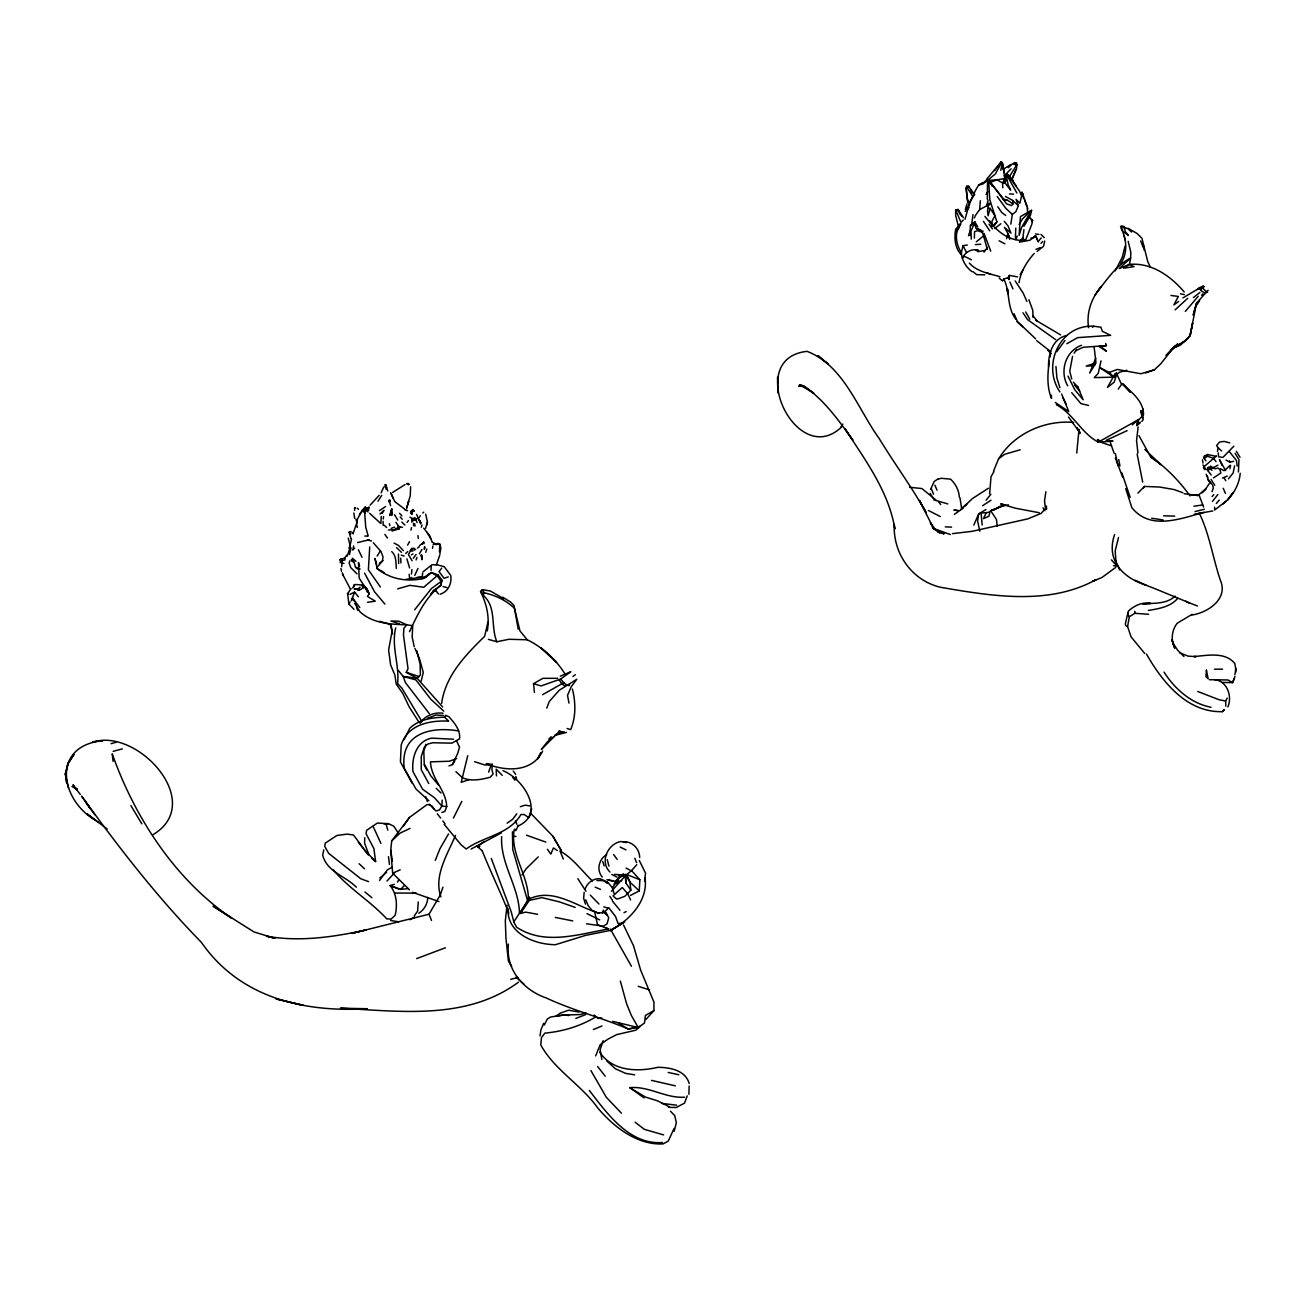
<?xml version="1.0" encoding="UTF-8"?>
<svg xmlns="http://www.w3.org/2000/svg" width="1306" height="1306" viewBox="0 0 1306 1306"><rect width="100%" height="100%" fill="white"/><g stroke="black" fill="none" stroke-linecap="round" stroke-linejoin="round"><path stroke-width="1.5" d="M413.512 525.763L413.512 523.167M645.05 877.991C648.315 900.993 628.937 920.893 610.261 930.541L624.725 921.775M1019.137 224.501L1022.516 218.918L1030.891 210.658L1020.443 216.6L1019.104 235.39L1021.798 227.015L1031.577 210.315L1030.45 215.343L1023.904 226.297M398.689 563.555L398.444 554.005M1017.57 276.872L1009.358 275.419L1008.036 277.737L1003.759 278.994C1010.42 291.744 1006.485 307.22 1015.905 319.333M364.08 508.214L365.435 506.989L363.525 512.001M962.032 216.339L959.6 213.743L958.065 209.433L955.682 210.005L955.649 215.457L958.833 228.077M1205.928 460.92L1204.312 458.471L1207.462 456.186L1207.479 454.439L1216.343 456.447M974.358 238.149L974.537 231.668L980.431 229.823L979.337 231.374L982.585 232.027M391.849 512.164L391.898 508.785L389.694 515.429L391.849 512.164L391.686 515.413L392.388 512.687M354.53 510.483L354.726 507.626L355.526 508.197L354.497 508.116M440.628 546.741L439.991 553.515M1006.322 176.114L1008.134 184.75L1010.648 190.121L1004.934 182.84L1005.702 174.514L1008.314 174.792L1013.195 180.603M487.285 630.912C489.848 617.101 486.534 603.666 480.559 591.683L482.518 589.708L490.338 590.998L503.724 598.67M688.915 1094.265L689.127 1086.053M341.666 566.673L342.368 560.486L345.062 559.899L344.768 558.037L346.792 555.083M364.749 837.685L364.586 843.284L368.782 854.402M431.045 570.33L431.176 566.461M1015.415 237.904L1015.758 228.158M992.038 510.026L988.511 512.376L981.116 513.078L982.161 524.979M1048.538 366.757C1048.212 354.089 1052.603 338.483 1066.79 335.446M623.419 873.763L619.256 877.42L624.921 874.84L625.084 876.587M630.586 895.377L639.271 890.872L639.842 879.754L631.582 870.563L636.757 864.67M1235.46 672.231L1235.672 668.166M380.813 523.494L381.27 516.474M1175.122 596.124C1166.438 604.4 1153.769 602.915 1142.783 603.943L1150.668 603.454C1142.423 601.707 1134.196 605.609 1128.302 611.208L1127.845 614.571L1129.315 616.742L1127.6 626.635L1131.078 636.855L1144.742 653.49M1218.22 452.856L1218.596 456.822L1222.938 457.394L1233.843 446.195M989.638 493.717L991.009 476.755L993.915 471.646M369.712 546.953L368.39 569.759L380.373 586.949M442.228 800.137L441.852 805.998L439.502 809.949L435.992 810.961L429.184 804.17M418.263 901.989L417.642 911.033L414.182 916.143M972.986 214.592L971.55 225.611M417.12 522.58L415.226 518.302L414.116 518.351L413.431 520.588M353.257 562.298L353.093 560.111L351.265 559.621M492.346 763.994L491.921 769.887L493.113 774.001L490.24 777.217C481.212 779.617 471.45 781.592 462.504 777.805L455.941 771.683M427.748 897.451C427.666 903.719 424.124 909.874 418.834 913.237M1234.594 465.801L1233.158 473.001L1228.456 478.829M439.436 551.752L439.698 548.275M1009.358 275.419L1009.032 279.631L1008.036 277.737M1076.748 453.002L1079.001 429.413L1079.866 433.608L1076.96 427.78L1079.736 432.466L1068.504 417.022M467.744 755.733L461.214 782.294L468.919 779.698M963.453 217.743L958.065 209.433M975.174 215.8L979.614 209.613L980.365 200.732M440.383 551.246L440.661 547.867M584.157 892.357L583.651 898.365L585.48 904.111M340.948 559.148L340.197 562.657L342.368 560.486L339.576 559.996M1238.415 471.956L1238.953 459.663L1235.101 453.329M365.566 509.601L366.202 510.32M384.715 484.901L385.825 485.571L385.09 486.926L386.037 486.142L386.005 489.179M1019.023 282.733C1020.59 271.909 1026.891 261.51 1034.238 253.446M366.186 508.769L368.978 507.234L368.667 510.32L366.757 509.879L365.435 506.989L364.57 507.936L366.333 507.822L365.794 509.585L365.517 507.348M411.472 574.036L411.896 569.596M1207.658 292.201L1204.818 292.773L1202.565 291.728L1201.226 290.52L1201.504 287.744L1199.92 287.81L1182.942 297.899M409.431 889.778L392.665 873.224L390.739 850.173L391.702 840.901L409.447 817.458L427.029 804.594L430.392 804.888M421.903 555.295L422.018 559.768L421.152 554.838L421.789 557.238M1114.589 534.595C1105.627 560.47 1123.291 578.052 1146.342 585.333C1163.613 591.977 1180.281 599.372 1197.422 606M507.055 905.205L505.324 920.812L505.944 938.247L508.426 961.249L511.642 966.228M644.593 881.223L645.523 873.126L639.287 860.474M353.599 587.194L353.893 584.876M1024.312 240.892L1022.908 237.757L1023.937 229.611M1138.13 426.915L1136.563 440.465L1137.918 453.051M971.909 271.664C965.934 267.028 961.787 260.269 961.363 252.613C955.649 243.961 954.262 232.239 960.628 223.538L955.665 229.399C954.115 237.97 954.849 248.042 961.183 254.588M421.936 578.64L422.687 573.073M540.08 1035.936L540.913 1029.846L543.639 1023.382M95.599 820.38C59.733 799.762 51.244 745.71 102.782 740.714L92.742 741.759M383.213 518.972L383.572 516.474M432.531 542.382L435.747 543.851L433.217 544.455L438.065 543.394L440.416 545.19M1045.861 491.725L1044.522 501.031L1045.535 509.16M395.702 627.86C391.082 646.584 399.652 665.032 397.612 683.642L401.824 688.05L421.969 721.614M988.152 208.242L990.111 208.372L988.103 215.768L987.516 211.033L988.773 204.16M997.245 526.269L996.445 519.462L990.96 511.054M353.061 549.434L353.616 545.957M1010.811 224.093L1012.33 214.413L1015.823 211.752L1018.37 205.711L1016.068 199.312L1019.839 203.263L1021.618 195.998L1019.349 190.872L1008.183 175.494M356.718 523.82L357.387 519.641M1101.007 360.864L1098.264 373.304L1094.281 377.63L1113.822 377.14L1119.52 372.226L1126.768 370.251M1049.306 361.191C1047.592 373.516 1046.628 386.739 1051.526 398.461L1051.33 395.114M487.938 622.195L484.608 636.332C465.605 655.041 445.395 675.626 441.64 703.363M432.498 548.373L432.89 546.055M365.435 511.217L366.055 509.993M411.015 530.171L411.472 527.624M1204.05 458.243L1204.491 455.843L1207.593 454.798M1240.227 473.278C1239.149 485.457 1232.521 496.492 1222.906 503.887L1225.959 501.275L1214.743 509.977L1214.613 507.185M1088.6 327.675C1086.576 315.187 1090.053 301.866 1097.432 291.679C1107.129 279.451 1116.352 265.085 1130.621 258.147L1119.209 268.563L1129.412 264.416L1134.065 266.636L1123.682 268.187L1129.412 264.416L1130.621 258.147L1130.833 252.303L1128.172 241.3M971.289 239.145L971.011 231.146L974.896 221.889L971.86 224.012M411.961 510.679L412.794 509.552L411.896 514.384M1217.437 451.452L1218.172 447.762L1216.588 445.591L1219.575 442.016L1224.212 441.412L1229.746 442.897M323.79 849.88L322.696 855.185C326.712 871.69 345.486 876.065 356.358 887.198M1190.092 335.642L1192.639 323.153L1190.092 335.642L1185.881 340.262L1170.845 349.992L1185.717 340.491L1190.092 335.642L1196.508 303.172L1208.099 290.259M424.091 549.01L424.548 546.871M424.646 548.977L425.005 547.247M1229.926 468.756L1230.611 465.475M349.437 554.577L351.053 547.949M1125.086 246.018L1122.229 257.38L1115.226 270.848M1044.686 241.055L1043.543 246.263L1037.062 251.405M65.3 774.523L68.043 763.504L65.3 774.523L68.5 788.22M964.987 219.261L969.33 204.242L975.582 190.252L978.684 184.995L983.157 182.432M1049.893 357.273L1050.808 353.208M425.756 576.877L431.29 572.501L438.13 574.869L441.967 580.158L440.759 585.349C425.56 597.103 417.479 614.881 409.48 631.68M367.623 590.949L366.023 588.141C363.786 585.202 357.109 593.855 359.052 588.288L360.064 587.161M349.355 547.769L350.155 544.406L349.355 548.83L351.543 538.758M961.363 252.613L963.012 245.659L967.338 245.055M421.201 681.079L423.275 672.427L419.553 658.959L414.965 648.445M988.071 200.128L986.699 205.842L979.614 209.613M411.765 522.139L412.076 518.433L409.937 517.225M1118.524 537.419L1115.193 550.903L1115.961 561.515M425.642 528.326L427.437 521.894L425.691 514.189M426.621 525.192L427.437 521.894M674.19 1131.274L676.361 1122.621L674.729 1115.602L670.484 1111.226M687.234 1095.865L684.507 1103.129L676.328 1107.488L668.411 1107.341M1127.943 612.726L1125.38 623.697L1125.543 625.378L1127.6 626.635M930.639 489.277L934.198 481.473L937.79 479.073M356.718 523.102L353.355 532.783M518.351 825.441L515.772 830.681L514.76 829.13L514.107 830.077C510.189 854.32 528.31 875.151 528.375 898.544L530.089 898.561C553.842 887.949 576.517 906.446 598.834 913.123M351.853 559.866C355.33 558.217 353.159 570.983 360.13 568.943M1206.94 292.185L1202.761 288.234L1203.12 286.912L1201.34 286.634M439.877 554.724L436.498 564.584M1000.739 170.319L1002.143 164.213L1001.343 161.732L986.454 179.428M517.96 826.061C546.153 813.638 523.282 778.719 503.006 770.703M529.436 816.821L531.673 808.675M1196.508 303.172L1193.211 315.154L1195.529 306.861L1199.626 300.658M1234.823 674.565L1236.015 670.272L1234.807 663.513C1225.077 651.498 1207.413 655.481 1194.011 656.543L1196.051 656.624L1188.133 656.134L1179.987 652.902M1227.885 706.921C1232.423 696.245 1227.313 681.226 1214.694 679.626M364.913 511.005L365.729 509.797L364.978 513.242M407.815 504.214L408.647 501.324L406.623 508.263L410.28 495.578L410.606 486.86M425.838 744.289L423.813 751.325L424.238 763.928L430.768 775.764L438.375 784.906M1006.485 238.753L1008.02 233.611L1004.428 227.358L1010.975 233.137L1007.987 225.84L1004.281 221.351M970.032 235.521L970.358 225.105L974.896 221.889L977.802 227.064L974.635 224.55L976.333 228.632L980.643 229.921L982.945 233.709L987.32 249.299L987.042 247.177M421.332 527.216L422.034 524.93M1072.553 356.407L1069.745 371.231L1071.753 378.985M383.768 486.958L381.107 492.803M967.093 203.736L965.346 209.368L969.509 204.585L967.207 198.3L966.244 187.591L966.848 185.844L969.199 186.529M616.856 881.142L617.134 880.26L615.861 880.946L619.011 877.583L612.563 887.737M1138.832 419.504L1136.857 425.707L1137.395 420.287L1132.302 424.842M347.151 556.209L349.322 549.973M425.707 552.307L426.801 549.059M357.518 518.857L362.823 509.438M603.388 910.07L602.784 911.882L607.241 915L608.727 917.84L607.061 923.848L603.454 926.215L586.639 923.815M603.143 1040.719L600.123 1049.649L601.854 1059.444M993.491 471.27L998.568 458.798L1004.836 454.227L1020.166 449.803M442.946 887.182L440.253 895.067L429.005 914.216L351.836 933.415L366.186 929.905C333.618 937.071 299.727 942.067 266.538 936.206L274.978 938.361L254.001 931.962L213.074 906.135L231.799 918.281C175.102 879.591 134.893 817.85 112.218 753.84L113.116 761.431M968.497 235.717L970.08 231.08M416.108 559.899L416.957 557.417M1094.15 347.347L1095.979 362.823L1089.677 373.059L1095.767 358.268M390.625 512.181L391.653 509.193M488.64 772.107L490.55 766.671M415.635 519.168L412.076 518.433L412.712 520.686L414.116 518.351L415.635 519.168L415.226 518.302L413.169 519.396M619.256 877.42L619.55 876.653L614.179 884.244L615.975 882.138M350.171 594.328L354.563 592.075L351.396 600.727L352.489 598.05L354.497 601.25M349.828 560.878L349.11 562.837L350.792 567.686L357.011 573.856M350.988 538.594L349.126 532.391L351.02 531.46M422.981 543.802L423.65 542.072L424.091 543.574M1032.018 221.677L1032.556 220.257L1028.263 216.078M1118.214 389.106L1121.528 384.454L1116.793 373.957L1114.198 382.152L1107.455 387.441L1115.128 373.647M456.545 758.606L449.395 761.235L430.474 761.855C431.094 778.915 446.13 789.82 446.701 806.602L444.856 811.434L441.852 812.479M546.757 708.097L549.271 701.534L559.197 690.286L576.811 679.267L571.293 686.646L567.522 695.347L569.008 703.118M1012.232 178.84L1015.546 170.253M1235.035 676.345L1232.57 682.63L1222.057 682.418M1015.839 239.651L1017.243 236.076M435.306 860.344L439.975 848.671L448.513 833.93M674.092 1128.449L668.248 1141.085L663.138 1143.909C637.099 1145.215 613.967 1127.045 597.887 1108.141C581.366 1084.878 554.283 1069.761 540.766 1044.931L541.468 1037.601L544.863 1033.111C562.657 1031.495 580.125 1026.353 595.683 1016.933M1229.517 460.822L1229.942 462.177L1233.615 461.328M423.748 512.132L422.801 512.948M595.667 1055.917L600.221 1044.653L607.894 1039.168L616.726 1034.613L635.891 1030.189L640.185 1026.32L628.268 1029.014C601.642 1017.586 572.861 1010.42 546.3 997.996C523.249 990.013 505.471 969.509 508.409 944.058M619.55 876.653L616.644 883.607L618.473 881.566L621.819 880.668M366.904 588.549L369.206 593.74L367.427 596.434L375.295 601.152L367.525 602.295M410.884 512.132L412.876 509.993M1234.235 678.745L1232.57 682.63L1227.967 679.969L1209.356 679.708M973.803 525.077L978.716 513.862L985.965 509.52M1217.878 494.468L1212.458 501.439M414.377 548.373L411.749 548.308L408.452 554.593L412.059 560.715M423.65 542.072L422.165 544.047M1024.949 223.457L1026.516 219.979M414.802 575.375L417.936 568.453M1141.999 416.451L1141.02 410.884L1141.999 416.451L1139.485 419.095L1101.529 440.334L1099.113 441.248L1097.53 439.502L1097.987 441.983L1101.97 441.852L1097.53 439.502M455.468 835.416C447.501 854.483 433.445 875.755 440.906 896.895M1025.537 240.418L1031.903 224.028L1032.556 220.257L1031.12 219.914M1204.197 294.079L1204.818 292.773M986.291 512.719L983.467 518.629L988.936 516.213L989.801 512.474M421.92 549.467L419.357 553.826M978.684 184.995L982.928 183.983L987.369 180.489L996.919 179.804L1002.584 182.938L1004.934 182.84L1006.11 180.391L1005.212 174.743L1007.204 174.122M419.34 517.568L420.222 515.739M442.636 706.921L417.038 678.173L406.264 672.312L408.027 668.754L403.456 634.912L403.897 628.268L406.737 624.807L412.729 625.705L412.157 637.018L414.198 646.699M404.044 739.833L409.757 728.258C419.324 719.345 432.09 717.467 444.562 717.206L445.77 715.394L448.938 716.765C454.439 722.855 460.577 730.054 459.565 738.853L451.892 743.147L432.808 742.755L427.748 744.094L424.319 747.293L421.283 756.435L421.267 769.707L428.743 783.502M444.742 717.484L445.77 715.394M544.308 1025.047L547.247 1019.072L550.626 1017.015L564.747 1014.827L557.613 1015.97M397.563 882.089L398.82 879.575M453.427 818.078L461.802 801.394M1029.993 213.417L1031.577 210.315L1028.442 212.372M1002.616 163.185L1004.82 178.547L1002.584 182.938L1002.796 187.77M585.202 888.929C587.292 882.774 593.463 878.154 600.074 878.758L605.168 880.979L607.241 883.411M1182.746 492.689L1174.078 489.554L1159.679 487.04L1144.448 486.42L1143.468 488.085M960.775 223.995L956.743 231.603L955.665 229.399M1120.891 263.371C1127.453 253.511 1126.898 240.598 1122.001 230.183L1122.687 228.909M404.452 885.386L400.73 889.37L390.102 885.55C396.828 893.712 397.514 905.352 395.13 915.31L391.196 919.049L386.788 918.885C370.431 901.075 348.963 888.684 333.471 870.008M1225.795 706.236L1225.648 701.012L1227.183 698.122M1000.249 163.642L1001.343 161.732M1212.001 491.644L1213.356 488.036L1212.752 485.554M974.374 217.922L974.945 216.894M407.586 545.157L409.513 541.68M353.991 609.314L348.947 604.107L350.106 602.033M990.846 494.305L986.112 500.165M364.309 585.496L362.578 586.9M1001.571 162.532L995.45 173.845L987.369 180.489M479.139 847.349L479.775 846.255M537.664 914.314L525.681 912.127L520.376 913.449L527.608 900.748L530.089 898.561L528.881 896.618M1008.901 177.453L1016.901 164.638L1014.958 162.597L1010.224 165.258M998.519 459.124C1013.374 433.902 1044.718 419.732 1073.63 422.475M1041.176 237.937L1038.221 241.692L1035.609 235.749L1033.911 237.006M389.123 501.243L390.363 500.312L389.302 500.933M351.771 561.058L353.175 560.437M1113.822 377.14L1109.267 372.406L1099.897 367.672L1113.822 377.14L1116.532 372.488M382.168 513.421L383.98 510.303L380.013 513.993M441.967 580.158L440.759 585.349L434.049 590.361L434.718 589.692M381.727 495.349L378.005 501.259M969.313 202.626L973.264 196.063M412.712 520.686L414.116 518.351L411.635 520.245M377.156 556.078L379.997 551.475M1011.53 180.032L1016.427 169.013L1016.901 164.638M1020.133 274.505L1022.745 270.26M542.659 751.064C532.081 772.695 505.406 771.552 486.207 763.651L491.431 764.337M349.6 531.477L349.126 532.391M448.97 765.936L452.447 764.565L457.737 753.35L459.532 747.228L456.512 740.714M606.457 927.946L608.482 928.99C578.28 934.312 544.373 945.756 516.523 927.146L513.813 921.873L527.608 900.748L541.925 897.63L559.197 901.809L575.179 907.392M840.835 427.258L842.843 424.091M564.502 673.129C555.311 658.91 542.447 647.221 527.216 639.76L508.801 639.287L496.868 641.752C490.534 627.011 496.721 607.6 483.742 595.781L483.318 593.724L480.559 591.683L482.518 589.708M420.254 723.246C424.728 715.639 434.555 711.982 443.093 713.239M986.095 194.398L987.826 191.704M414.769 520.196L415.977 519.102M438.13 574.869L423.764 587.259L409.839 585.349L397.661 588.875M452.447 764.565L454.863 760.859M521.976 875.053L526.187 868.751L538.252 856.867M1003.041 280.072L1003.759 278.994M1210.629 466.781L1208.213 467.45L1206.891 469.425L1211.201 474.927M994.65 225.171L996.902 221.84L989.801 199.753L988.642 180.538L1004.526 200.161L1006.893 200.373L1003.122 199.606M1074.169 353.142L1076.405 349.845M520.376 913.449L529.191 900.552M403.26 826.42L409.447 817.458M1209.568 483.236L1205.373 489.391L1197.847 495.545L1184.069 493.717M414.688 609.771L431.388 588.565L441.232 581.399L437.347 576.077L431.29 572.501L424.368 578.248C407.929 582.264 390.543 579.423 377.173 568.649L374.953 558.462L376.601 564.355M994.617 170.678L1001.147 161.977L1001.849 163.577M362.725 511.511L364.341 509.209M983.973 252.172L986.112 249.168M1095.016 295.091L1101.187 286.389L1097.432 291.679M416.092 554.479L413.333 558.282M348.947 604.107L347.559 593.577L351.151 588.598M407.08 522.416L408.435 520.539M1056.783 351.689L1064.945 340.507M379.524 880.489L387.262 869.943L391.98 867.249M410.313 550.463L413.627 548.585M985.246 250.377L978.014 251.634L976.137 250.164L978.602 250.458C972.105 248.042 965.052 252.091 962.326 258.147L964.579 256.368L971.435 259.812M398.265 670.353L403.228 676.475L417.038 678.173L419.128 676.541L420.401 674.875L420.091 664.215L416.892 650.91M516.817 813.785L512.605 819.335L507.136 823.139M1201.569 295.319L1202.63 293.932M385.89 485.767L387.833 491.023M359.444 514.123L363.754 509.373M441.738 568.126L439.045 571.538L443.991 578.231L448.268 576.925M362.333 510.793L363.999 508.72M1005.424 196.471L1012.689 200.455L1012.983 203.899L1011.66 205.564L1006.551 203.85L990.111 181.665M409.529 484.248L407.39 484.151M1141.787 421.414L1143.24 419.618L1141.803 415.635M631.582 870.563L626.782 874.53L629.982 882.187L630.847 890.219L624.872 896.259L619.028 898.495L616.644 899.083L613.869 896.683M357.942 589.104L354.22 589.006C359.917 589.039 356.326 589.332 358.644 590.41M366.757 509.879L368.978 507.234M379.181 495.349L370.153 505.112M361.811 585.888L362.529 585.039L363.329 585.888M841.897 426.654C797.019 470.552 742.967 358.089 807.059 351.363C843.774 365.5 857.52 408.566 879.069 438.343C894.3 463.418 911.849 487.089 926.134 512.687L919.457 500.41L933.039 527.363L930.329 522.775L935.765 530.122L932.598 527.722M611.469 891.231L625.248 875.902L625.852 882.921L630.847 890.219M623.55 925.007L633.459 945.626L640.675 970.195L653.947 1002.11L653.947 1010.615L645.882 1019.496M989.05 203.116L986.699 205.842L990.144 204.128M1041.013 243.389L1042.678 241.479M1185.326 311.399L1198.173 296.364M964.693 505.944L972.611 498.435L988.43 488.232M386.984 881.011L393.922 873.502M1044.539 509.585L1041.143 513.405L1027.708 518.89L972.088 531.33L952.515 533.648M1216.31 503.447L1219.282 500.1M1212.099 496.558L1213.78 494.696M1019.757 241.186L1022.908 237.757M1224.799 470.372L1229.991 465.344M1204.491 455.843L1204.312 458.471M407.978 484.51L408.566 484.82M1146.472 654.045C1162.389 682.042 1186.958 712.668 1222.334 711.656L1224.244 709.631M548.83 739.163L551.132 736.731M1015.154 164.05L1016.754 163.201L1014.958 162.597L1013.717 163.985L1015.154 164.05L1015.562 165.764M1004.232 175.886L1011.073 168.801M1177.669 598.409C1170.47 606.898 1158.748 608.727 1148.349 610.441M965.15 211.458L969.019 207.54M423.046 571.799L432.025 564.731L437.902 564.992L444.252 566.722L450.75 575.473C451.941 583.586 448.301 591.634 440.106 594.23M422.083 543.557L419.504 545.663M1216.392 455.957L1203.642 467.058L1205.601 469.376L1203.038 464.936M405.709 553.548L407.733 551.556M1137.64 424.94L1140.399 422.262L1136.791 425.119L1139.387 423.144M963.289 220.061L960.955 222.33L955.682 210.005M992.021 226.558L996.902 221.84M377.042 567.343L382.38 561.139L383.033 556.993L381.042 551.605L373.336 542.757M1109.267 372.406L1117.316 369.467L1140.905 373.761L1154.39 369.778L1160.789 363.77L1174.698 346.204L1166.029 355.493L1177.816 343.87L1173.294 347.771L1179.971 345.421L1185.881 340.262M410.917 511.087L413.235 510.744M391.702 840.901L400.06 833.13L410.068 828.363M1199.92 292.479L1193.39 297.572M1222.334 711.656L1224.457 709.729M960.841 509.487L966.815 504.083L962.734 507.446M984.169 182.318L986.373 180.326M1207.642 470.519L1212.964 467.173L1215.037 468.805L1218.188 468.054L1220.065 469.915L1220.832 472.984L1213.454 477.947M1000.853 223.75L994.666 228.517M352.555 550.038L354.693 548.177M1137.95 493.08L1144.448 486.42M398.51 529.403L399.342 528.701L392.127 531.003M1175.09 309.881L1187.742 298.274M1008.199 167.723L1010.73 165.568M379.801 878.007L386.609 872.294M568.779 685.715L569.677 684.981M553.891 736.551L547.263 741.988L541.321 749.481L560.062 730.74L558.495 731.409M963.077 508.214L954.376 514.352M976.317 241.822L983.614 235.847M612.971 895.916L622.293 887.509L627.827 893.908L630.602 899.981M406.558 483.71L408.125 483.383M572.926 676.443L575.342 674.696M1197.357 289.524L1200.247 287.271M570.722 671.839L560.584 679.055L541.043 685.944L533.517 683.675L534.432 692.36M417.561 548.047L419.193 546.79M1115.797 567.326L1101.938 577.497L1092.681 581.366L1095.881 579.733C1048.685 605.772 991.123 596.009 940.451 587.259C911.784 580.517 892.88 553.287 894.251 524.392L894.871 528.93C888.651 491.268 865.127 459.941 844.9 428.646L852.851 440.122C838.534 420.254 824.086 399.587 803.386 385.792L813.785 393.106L799.468 384.797L802.276 385.286M562.021 732.127L555.132 734.821M990.96 500.182L982.651 505.716M405.04 484.591L392.551 492.476M434.049 590.361L435.192 589.545M379.344 563.245L382.985 560.617M483.318 593.724L484.461 592.875C495.431 595.324 506.336 600.434 514.417 608.302L519.968 630.929L527.216 639.76M414.198 550.234L415.651 549.189M1178.681 301.457L1173.849 304.918L1178.339 296.429L1170.96 295.466M1092.42 327.267L1093.889 326.255L1100.893 327.202L1102.362 331.316L1110.639 335.348L1077.564 337.65L1066.904 343.739M555.981 1016.133L560.29 1013.162L568.616 1010.191L579.178 1012.052M152.508 834.975C205.891 803.729 140.166 730.005 95.289 741.449M379.458 510.613L385.613 506.516M1173.294 347.771L1177.212 345.208M1227.248 476.07L1222.579 478.045M471.123 849.031L501.422 832.853M484.2 841.342L477.376 846.729M566.706 685.079L563.833 682.646L542.61 694.678M1021.618 195.998L1023.333 194.921L1022.01 192.26L1022.696 195.312M606.637 854.679C598.899 859.087 596.14 870.057 602.295 877.044M1129.315 616.742L1134.849 613.314L1148.594 614.277M1003.171 169.258L1010.697 164.621M994.16 509.96L999.841 506.45L1008.444 504.851M425.217 576.648L429.69 573.905L426.18 576.697L406.117 579.325M1123.078 231.293L1121.119 228.697L1121.364 225.971L1124.139 226.477L1125.299 231.586L1128.368 235.488L1124.172 232.256M518.466 982.194C466.666 1020.41 400.599 1011.334 340.458 1008.216L367.312 1008.722C303.4 1012.64 239.716 997.637 201.451 942.426C157.324 897.304 118.601 847.219 81.658 796.154L90.245 808.43L84.661 800.594M1192.133 614.31L1177.163 623.288C1171.58 630.471 1170.698 640.169 1174.796 648.282L1171.906 639.858L1174.11 645.637L1172.935 643.042L1177.734 650.306L1183.954 656.494M610.261 930.541L623.093 923.048L618.13 923.571L615.501 916.453L608.808 907.768L605.053 911.376L607.241 915L604.351 911.294M1081.499 345.274C1065.435 351.183 1059.362 371.377 1067.704 385.874M533.517 683.675L542.888 678.336L557.597 678.304M1035.952 249.364L1040.147 247.699M400.224 869.812L392.665 873.224M653.947 1010.615L645.376 1015.48L644.478 1023.022L638.226 1027.544L628.268 1029.014L618.081 1022.794M413.349 918.069L414.573 917.383L409.823 919.767M113.165 751.325L122.34 748.877M624.023 912.633L626.162 911.572M411.472 554.756L413.023 553.989M1217.91 465.116L1212.425 468.332L1210.499 465.981M1094.657 363.329L1086.184 366.104L1093.187 365.762M1127.143 430.637L1106.035 440.4L1113.006 440.987L1100.583 442.146L1111.504 445.852L1114.083 453.198M1075.654 350.792L1083.033 347.314L1106.411 345.568L1105.627 343.527M351.363 560.633L352.277 560.209M620.677 876.783L624.921 874.84M357.583 542.578L369.076 539.77M560.307 676.198L570.526 671.823M344.768 558.037L340.246 559.36M593.381 1029.536L601.935 1026.01M1197.847 495.545L1199.104 495.105L1203.593 507.087M990.258 182.448L996.919 179.804L1004.82 178.547L1006.11 180.391M353.338 560.013L353.142 560.927M575.832 1018.435L585.594 1014.615M427.535 718.267L435.829 715.084L443.436 715.427M1003.514 505.438L991.646 510.336L1005.31 504.949L1000.69 503.887L1015.595 508.246L1039.25 512.736M1094.836 363.656L1091.179 365.027L1094.869 364.962M416.63 958.588L445.379 947.797M391.163 528.375L394.575 527.151M1145.574 372.945L1154.39 369.778M435.616 544.7L439.796 543.737L439.616 548.912M981.116 513.078L978.716 513.862L977.59 521.012L979.843 531.264M520.31 806.7L525.192 805.165L529.861 805.9M367.623 540.015L371.541 540.962M566.526 732.405L556.503 734.968M585.97 1012.819L580.321 1014.55L564.878 1015.007L568.779 1015.546M937.757 479.302L941.169 478.274L950.572 479.171C955.568 483.857 958.898 490.142 959.306 497.031M394.314 884.342L390.102 885.55L398.656 889.043M395.212 528.587L399.832 527.738L395.849 522.318M111.026 743.669L116.022 742.298M1191.872 615.044C1207.968 612.628 1228.636 598.768 1220.326 580.158C1212.866 557.94 1209.536 534.366 1199.283 513.111M412.941 550.985L410.9 551.034M1195.072 511.56L1204.377 509.258M510.744 979.288L518.025 977.525M1204.181 512.344C1180.657 518.531 1150.325 530.873 1131.829 507.61L1125.739 488.673M414.639 519.217L416.385 518.809M958.163 510.466L953.87 510.091L957.118 510.548M365.451 508.034L366.333 507.822M955.763 211.033L957.967 210.576M801.998 385.58L798.652 386.25L801.998 385.776M612.139 930.052L585.512 935.39L555.523 944.679C535.623 944.695 508.573 934.345 507.985 911.098C499.872 890.725 490.272 871.02 482.143 850.663M1212.801 510.924L1194.223 514.221M1030.891 238.133L1033.928 237.594M601.756 1017.945L598.132 1018.517L594.197 1015.04M377.173 568.649L384.339 572.648M1193.929 506.222L1202.663 504.932M1019.333 242.181L1030.026 240.157L1035.609 235.749L1038.221 241.692M1106.411 345.568L1099.097 346.58L1106.476 351.249L1102.509 347.869M1093.889 326.255C1059.917 324.166 1041.584 365.386 1059.917 391.898M399.195 623.729L390.886 620.987L398.624 621.166L406.737 624.807C390.396 624.284 372.912 623.615 359.95 611.812L354.742 603.274L356.522 604.466M400.73 889.37L408.321 888.619M980.855 244.222L975.37 244.614M979.337 231.374L983.14 231.097M684.573 1097.187C665.782 1098.526 648.935 1085.857 629.786 1087.669L644.005 1097.889M417.251 577.252L421.544 576.942M491.529 764.647L484.983 765.038L474.633 761.725M383.98 823.939L388.453 823.694L393.841 826.225L398.183 832.934M662.436 1142.521C629.525 1145.052 607.208 1113.659 589.365 1090.494M394.249 529.763L388.453 529.991M602.882 912.731L597.626 912.959L592.238 910.543L588.288 905.858L585.725 899.834M364.798 536.08L367.557 536.015M909.662 487.285L921.922 488.558L935.733 499.872M390.331 500.851L389.874 501.406M1191.643 495.137L1199.104 495.105M1214.466 669.194L1222.563 669.162M453.492 739.212L431.747 738.135C416.434 740.992 411.537 757.872 412.941 771.52L422.573 789.183L434.539 797.819L441.852 805.998L446.701 806.602M596.924 880.538L602.915 880.587L608.27 883.101M559.18 731.752L564.339 731.866M1163.679 515.805L1174.731 516.115M676.671 1105.186L661.734 1103.39M945.299 526.873L951.584 527.151M458.7 730.968C431.437 726.283 399.701 732.911 404.272 768.336L415.994 789.036L428.858 800.79M394.787 893.01L416.288 893.141M388.453 823.694L377.385 823.041L366.594 830.322L366.088 833.783L373.891 848.59L375.622 861.568L371.884 858.336M1009.473 193.908L1013.57 194.153M341.764 563.212L343.968 563.343M1025.357 240.108C1007.759 242.23 994.846 228.86 984.936 216.421M614.571 874.367L621.427 874.906M512.719 836.183L515.919 836.444M436.416 591.34L433.119 591.014L436.416 591.34L438.424 593.969M1113.479 565.678L1116.434 565.971M984.822 274.848L976.659 274.635L972.807 271.534M1129.412 264.416C1151.19 262.326 1170.584 275.876 1184.216 291.989M1035.511 233.986L1038.939 234.411M1003.073 199.312L1006.795 199.785L1012.983 203.899M617.771 874.628L623.909 875.444M1151.614 518.204L1163.156 520M623.337 841.75C632.267 841.26 639.532 848.688 639.695 857.438M634.634 1074.838L625.59 1073.369L615.485 1068.83L606.882 1061.092M390.527 920.469L398.656 921.791M626.439 842.533L620.856 841.537C607.665 843.692 599.519 862.205 610 872.016M1225.648 701.012L1219.102 699.738L1197.733 691.462M1180.379 293.801L1184.362 294.585M555.311 917.432L572.746 920.893M944.499 533.223L937.986 531.869L943.96 533.909L934.672 529.012M1099.113 441.248L1101.97 441.852M675.414 1085.857L651.465 1080.372M668.182 1072.438L678.81 1074.756M404.109 556.03L401.269 555.148M663.611 1134.914L644.38 1129.331L635.189 1122.262M1211.07 707.248C1191.186 703.575 1174.649 688.768 1164.021 672.1M608.988 879.95L614.653 881.256M410.443 513.323L412.157 513.731M606.849 879.754L613.069 881.24M1088.551 405.448L1080.862 403.57L1071.72 392.682M933.708 499.806L947.846 503.936M612.645 1021.325L638.226 1027.544L631.369 1015.497L626.586 1003.71L620.35 981.084M999.972 276.741C989.458 273.493 976.888 271.779 969.362 263.077M442.979 586.525L446.93 587.569M603.813 906.919L607.731 907.964M488.379 639.352L496.868 641.752M379.605 621.313L391 624.595L392.159 630.945L388.6 649.98L390.592 664.803L394.902 675.186L396.224 684.05L402.77 693.421L409.121 706.791L419.242 722.626M976.333 228.632L980.431 229.823M1208.213 467.45L1212.066 470.258M402.444 527.346L397.857 526.285L398.248 527.738M1207.462 456.186L1213.682 458.439L1216.017 461.622M567.114 728.487L570.657 729.613C576.093 716.912 575.734 702.285 572.387 689.046M1097.987 441.983C1081.662 433.314 1073.271 413.839 1056.374 404.713M638.21 986.308L649.555 989.932M933.398 528.424L950.344 534.529M406.264 672.312L419.128 676.541M347.559 593.577L348.735 593.969M362.529 585.039L355.134 584.484L352.669 587.978M515.397 820.854L516.898 824.347M412.484 892.292L438.996 901.613M526.498 835.203L545.794 842.076M368.488 881.615L360.88 878.807L328.622 853.308L324.77 846.402L325.21 843.154L336.866 835.497L347.118 834.11L353.469 834.991L365.892 851.463L375.622 861.568M608.482 928.99L597.544 924.713L594.557 911.425M1201.504 287.744L1202.761 288.234M626.782 874.53L639.842 879.754M71.993 786.604L77.315 788.84M595.161 887.166L600.499 889.386M1040.964 234.411L1044.245 237.627M586.965 913.629L599.715 919.881M385.433 484.706L386.266 485.048M940.255 516.523L928.386 510.466M986.667 272.644L990.911 274.505M355.412 567.163L358.236 568.42M1060.586 334.891L1035.805 320.28M1135.241 580.239L1146.342 585.333M1202.989 285.688L1204.377 286.814M620.187 847.072L625.933 849.896M1074.479 385.254L1077.874 386.968L1083.131 399.75L1074.789 389.776L1067.965 376.063M669.423 1106.851L657.636 1100.893L645.539 1097.105L629.786 1087.669M626.031 868.098L630.063 870.155M1128.09 228.321L1137.053 233.464L1141.95 238.28L1147.729 261.559L1150.162 266.767M611.812 874.432L616.987 877.142M999.106 240.777L1004.902 243.83M1225.975 460.087L1229.942 462.177M405.823 509.813L407.586 510.76M394.102 543.1L398.542 545.467L403.358 550.642M359.052 588.288L357.762 589.61L358.611 590.165M1220.473 468.74L1223.983 470.65M1185.75 601.184L1189.342 603.209M414.1 518.711L415.275 519.413M502.663 597.201L510.711 602.131L514.042 605.674L518.204 629.182M1050.628 351.592L1036.605 340.621M1055.313 402.477L1068.798 411.651L1061.647 394.037M565.302 686.14L561.874 683.887L558.919 679.544M557.287 850.516L553.401 847.953L550.822 854.124L547.41 849.308M1138.963 435.633L1150.651 456.904C1166.111 467.189 1179.204 480.983 1190.044 495.905M443.795 711.15L430.882 699.314L415.847 679.871L403.228 676.475L405.464 682.679L429.315 713.631M1055.705 339.674L1027.626 319.676L1022.941 312.771M1005.685 215.441L1001.816 212.6L997.768 206.772M98.44 822.405L86.735 813.654L107.19 828.984M513.225 771.046L515.658 774.262M1150.651 456.904L1161.034 464.74L1144.856 449.493M528.865 817.67L524.163 814.52L520.898 814.536C509.307 834.714 483.204 836.411 466.209 849.014L461.149 844.884L444.203 824.347M932.435 527.591L939.52 532.979M404.501 509.275L406.003 510.483M364.945 891.998L371.9 897.712M1073.32 382.201L1077.874 386.968M395.343 502.043L404.027 508.622M352.277 558.184L355.999 561.27M74.001 787.469L76.907 789.885L73.005 784.824L80.286 794.456M476.657 845.978L482.306 850.826M999.302 278.211L1002.584 281.068M1035.74 338.94L1017.358 321.488L1014.044 313.685M516.066 977.247L524.163 984.3M619.958 910.282L612.53 901.238M1131.633 232.06L1127.862 228.632L1120.515 226.493M531.085 813.703L552.846 836.183L561.302 850.598L552.846 836.183M621.411 1113.153L606.343 1097.334L590.916 1070.577M1017.162 321.749L1022.598 326.729M366.757 510.711L368.08 511.919M358.415 596.744L354.563 592.075M1012.689 200.455L1018.37 205.711M415.406 519.919L416.336 520.621M1198.973 288.234L1201.226 290.52M380.519 523.282L369.663 513.323M412.794 509.552L414.165 510.826M549.532 655.775L541.076 647.874L556.568 662.371L553.744 659.726M384.274 525.322L386.576 527.461M639.271 890.872L629.982 882.187L625.296 874.187M598.964 904.013L590.296 895.149M359.117 863.739L364.537 868.8M396.551 547.638L401.464 552.307M444.562 717.206L448.676 721.108C429.87 720.259 407.668 724.406 401.187 745.073L400.436 761.904L412.19 783.306M401.84 522.025L404.876 525.094M1218.172 447.762L1221.567 450.978M436.188 788.334L441.02 793.003M357.305 508.197L358.464 509.34M1047.738 350.188L1051.069 353.502M1012.33 214.413L1005.816 208.34L997.229 196.52M502.222 775.34L496.215 769.136L496.46 775.878M592.483 881.044C581.856 870.922 573.008 858.238 559.996 850.973L563.343 859.07M1129.984 391.98L1121.805 383.491C1131.143 391.849 1143.632 400.795 1143.517 414.769M1229.289 451.517L1236.488 460.528L1237.141 466.03M427.046 532.391L430.654 538.562M359.77 607.519L352.489 598.05M399.571 513.307L401.921 515.87M560.584 679.055L563.833 682.646M384.878 604.074L374.544 591.798L364.603 573.171M1214.743 485.326L1211.103 479.498M1111.422 559.866L1116.418 565.482M400.224 516.98L402.232 519.249M1075.866 386.772L1079.703 391.114M1123.095 383.833L1130.245 392.029M1007.497 174.367L1009.391 176.555M607.127 881.583L612.22 887.541L614.016 893.337M350.139 588.582L342.515 574.101M599.732 1052.228C612.383 1071.344 637.573 1072.095 657.767 1067.329C669.733 1067.329 685.568 1070.202 689.176 1083.572M1212.148 484.51L1208.132 479.661L1207.315 476.266M423.715 528.212L429.821 535.835L432.172 542.202M364.211 849.782L368.357 854.908M1210.548 482.665L1208.132 479.661L1209.487 481.522M482.24 590.116L484.461 592.875M411.129 577.432L412.092 578.64M597.609 1066.545L605.249 1076.177M1032.899 315.628L1037.372 321.325M358.334 842.272L363.035 848.28M391.735 551.605C396.485 555.899 395.849 562.608 396.338 568.42M437.33 813.785L440.628 818.078M442.832 820.935L445.02 823.792M613.608 854.581L617.199 859.364M1016.231 185.876L1011.807 179.477M386.037 486.142L386.788 487.154M989.001 224.24L992.462 228.925M938.524 501.667L940.679 504.573M512.752 777.348L514.874 780.237M87.42 804.561L94.865 814.699M1015.186 280.921L1023.153 293.066L1026.891 301.457M418.54 519.38L420.581 522.351M391.229 493.619L394.722 501.537M352.228 532.407L353.322 533.958M384.878 534.366L387.425 538.023M1016.868 193.027L1007.775 176.767M431.698 805.655L433.951 808.904M989.736 230.787L983.402 221.334M1042.955 507.789L1044.947 510.695M527.608 900.748L512.752 849.488L512.425 831.775M1219.722 460.022L1225.616 470.617M397.775 520.049L394.494 514.646M390.592 492.656L393.073 498.125M990.111 208.372L994.976 215.751L991.972 221.187L992.217 225.709L989.54 220.616M609.853 896.357L612.302 900.144M577.823 878.66L585.986 891.263M365.158 509.764L365.696 510.597L365.207 509.748M369.206 593.74L359.183 578.134L358.481 562.56L359.607 566.363M1203.43 467.646L1204.703 469.654M610.326 929.056L631.435 966.211M362.023 557.319L358.383 549.761M1236.309 451.288L1240.014 457.312M1022.01 192.26L1027.855 208.797M413.284 510.532L413.888 511.528M390.576 505.683L389.237 499.937M130.878 805.59L141.832 823.841M930.182 493.309L932.925 497.978M992.429 186.399L988.642 180.538L987.483 182.905L987.336 199.198M1025.716 311.971L1029.765 319.186M417.822 517.992L420.777 523.004L418.344 518.531M1224.228 477.996L1225.73 480.706M922.967 506.777L925.023 510.613M424.107 764.777L426.948 770.067M380.911 843.398L373.32 826.861M963.012 245.659L966.522 252.466M1206.124 474.29L1207.691 477.408M984.055 233.382L990.715 251.16M1063.002 397.971L1066.104 404.158M1009.946 282.031L1012.95 288.92M419.797 520.914L420.777 523.004M419.112 519.886L420.434 522.694M416.598 514.433L418.165 517.992M1223.216 488.281L1225.387 493.309M1115.34 560.127L1119.699 570.036M934.867 485.163L937.022 490.142M1219.526 459.581L1222.008 465.295M1122.54 476.984L1115.34 457.835M634.781 858.254L636.61 862.646M1028.883 299.743L1032.72 310.142L1033.144 317.554M429.005 914.216L431.519 920.469M1140.66 240.924L1143.338 247.65M931.488 489.064L933.512 494.223M438.881 543.769L439.387 545.092M368.145 535.982L365.713 526.987L364.684 512.883M1130.163 497.341L1121.87 472.935M409.611 567.947L406.884 558.854M1002.126 162.417L1004.102 172.457M365.337 586.688L367.166 591.814M342.286 572.812L343.298 575.685M1024.426 199.426L1026.957 206.609M425.691 796.709L427.356 801.509M349.828 544.406L348.229 538.105M1009.767 238.835L1008.02 233.611L1009.652 238.933M602.703 861.454L604.172 865.927M409.17 574.281L409.529 577.791M1109.822 440.775L1111.504 445.852M491.285 858.401L511.217 911.8L513.813 921.873M971.06 190.105L972.072 193.223M515.788 776.417L516.637 779.094M355.885 519.151L356.913 522.4M1118.034 465.736L1115.34 453.574M1059.933 387.719L1056.88 377.891L1055.95 366.513M356.538 606.833L357.632 610.343M350.432 532.538L350.857 533.925M385.939 823.727L387.817 830.094M354.661 518.319L353.828 513.029M607.241 859.707L608.939 866.123M419.585 520.212L420.565 523.918M389.368 523.755L389.857 525.681M1006.861 289.148L1008.036 293.785L1007.905 289.361M390.265 624.333L392.633 633.916M1124.042 235.521L1125.119 239.929M356.685 524.718L357.322 527.477M389.025 501.047L389.319 502.451M340.948 568.518L341.503 571.31M1118.703 459.467L1119.977 465.981M1137.151 454.096L1142.685 482.11M1202.451 459.826L1203.022 463.059M961.575 508.263L959.975 497.782M390.739 850.173L392.339 861.16M507.985 908.584L508.72 913.906M1027.202 208.503L1027.708 212.274M388.47 856.671L389.482 864.539M417.92 535.591L418.263 538.513M414.769 523.804L415.03 526.204M967.648 202.332L966.016 188.146M501.651 836.591C500.1 863.69 518.89 886.399 519.445 912.943M602.327 911.898L602.409 913.09M383.213 525.502L383.05 521.29M1046.4 505.993L1046.612 509.275M1142.979 412.435L1142.815 408.827L1142.995 417.642M400.697 558.135L400.893 562.935M1134.783 611.29L1134.849 613.314M1004.82 178.547L1004.934 182.84M1143.942 246.214L1144.04 249.985M777.739 383.099L777.609 377.205L777.935 392.926L777.854 389.008M625.721 875.869L625.852 882.921M1023.333 194.921L1023.382 198.365M1206.434 670.239L1205.928 676.688L1208.148 678.745L1206.434 670.239M540.896 752.729L537.778 758.737L540.896 752.729M432.335 592.238L430.768 594.703L432.482 592.255M73.789 754.623L67.537 764.385L73.887 754.623M968.562 186.448L967.501 188.08L972.921 196.716L974.668 194.561L968.562 186.448M1232.766 492.884L1227.918 499.708L1232.766 492.884M1205.944 488.705L1202.091 492.607L1205.944 488.705M302.992 1005.245L276.301 998.992L302.992 1005.245M825.637 361.925L817.964 355.656L828.461 364.439L825.637 361.925M66.492 781.119L65.561 772.711L66.704 783.159L66.492 781.119"/></g></svg>
